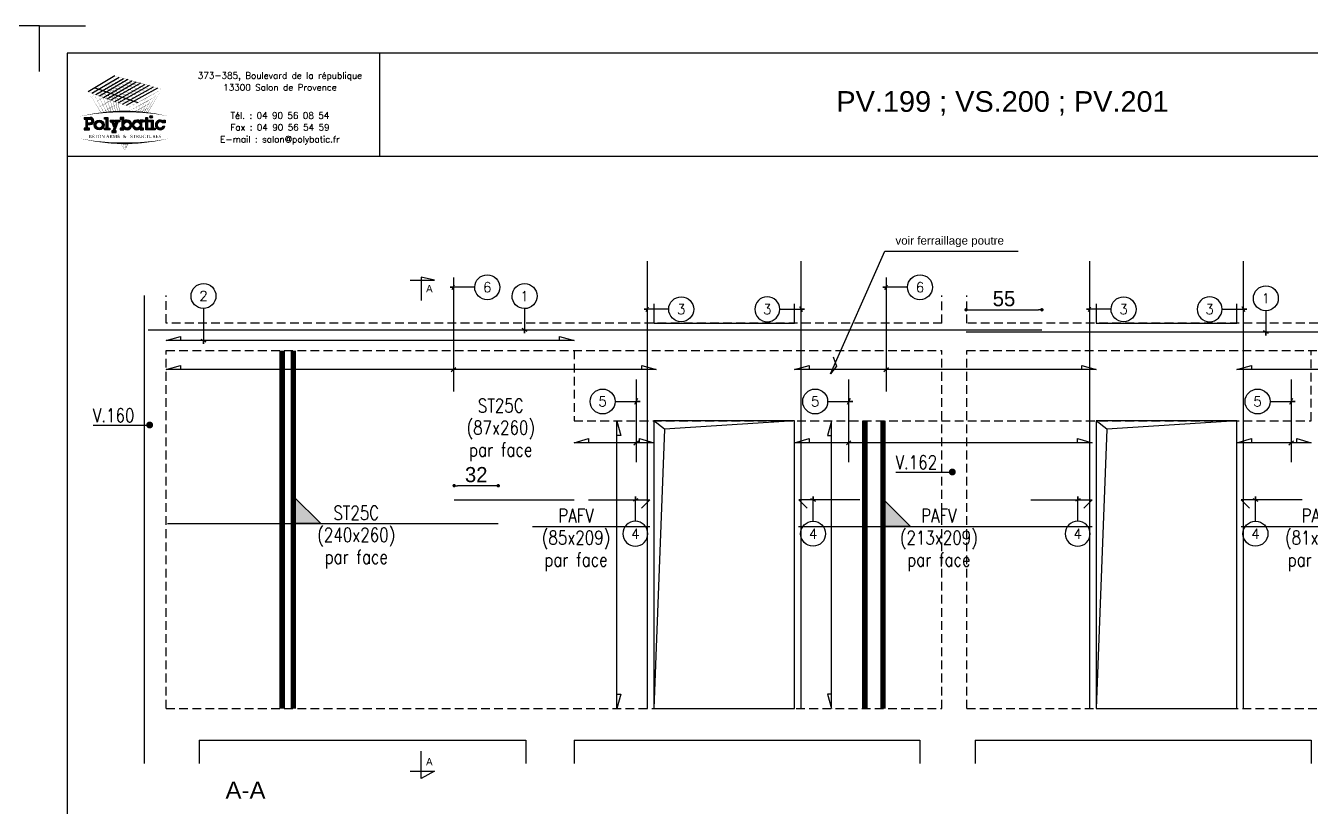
# Model space of a CAD drawing. Header units: metres. Extents: x -5618 to 118954, y -306 to 4637.
# Drawn here: x 108225 to 109158, y 1026 to 1594 of the extents above; entities that cross this region are included whole.
import ezdxf
from ezdxf.enums import TextEntityAlignment as Align

# ---------------------------------------------------------------- set-up
doc = ezdxf.new("R2010")
doc.units = ezdxf.units.M
doc.linetypes.add('CACHE', pattern=[9.524999999999999, 6.35, -3.175])
for name, color, linetype in [('COTATION', 1, 'Continuous'), ('GO-FER-HA', 140, 'Continuous'), ('GO-TEXTE', 9, 'Continuous'), ('STR_COTATION', 1, 'Continuous'), ('STR_TS', 22, 'Continuous'), ('STR_TS_TXT', 7, 'Continuous'), ('STR_VOI-POT', 6, 'Continuous')]:
    doc.layers.add(name, color=color, linetype=linetype)
doc.layers.add('Kofragna_forma', color=7, linetype='Continuous', lineweight=70)
doc.styles.add('ARIAL', font='ARIAL.TTF')
doc.styles.add('Lucida', font='LSANSI.TTF')
doc.styles.add('POLYBATIC', font='TIMES.TTF')
doc.styles.add('schéma', font='simplex.shx')
doc.styles.add('TEXTE', font='romans.shx')
doc.styles.add('TEXTE TS', font='romans.shx', dxfattribs={"width": 0.7, "oblique": 15})
doc.styles.add('TEXTEBA', font='ARIAL.TTF')
doc.dimstyles.new('COUPE-20', dxfattribs={"dimscale": 0.5, "dimtxt": 22, "dimasz": 5, "dimexe": 0.05, "dimexo": 0, "dimgap": 5, "dimtad": 1, "dimdec": 0, "dimdsep": 46, "dimtxsty": 'Standard', "dimblk1": 'DOT', "dimblk2": 'DOT', "dimsah": 1, "dimcen": 0, "dimdle": 150, "dimclrd": 1, "dimclre": 1, "dimclrt": 7, "dimadec": 0, "dimazin": 0, "dimtfac": 1, "dimtdec": 0, "dimtix": 1, "dimtmove": 2, "dimatfit": 3, "dimldrblk": 'DOT', "dimfxl": 0, "dimtvp": 1, "dimtolj": 1, "dimtzin": 0, "dimarcsym": 0})

# ---------------------------------------------------------------- blocks, each defined once
blk = doc.blocks.new('A$C492E529B')
for color, points in [(140, [(1.412500000000003, 0.7250000000000001, 1), (1.562500000000005, 0.7250000000000001, 1)]), (256, [(-0.9375, 0.7), (-1.137499999999999, 0.7000000000000001), (-1.137500000000001, 0.5999999999999999), (-1.0375, 0.6), (-1.0375, 0.09999999999999998), (-1.137500000000001, 0.09999999999999996), (-1.137499999999999, -4.163336342344337e-17), (-0.8375000000000021, -4.163336342344337e-17), (-0.8375000000000004, 0.09999999999999994), (-0.9374999999999982, 0.09999999999999998)]), (256, [(-0.3674999999999997, 0.45), (-0.2675000000000001, 0.45), (-0.2674999999999983, 0.55), (-0.5234481005020868, 0.55), (-0.5234481005020868, 0.45), (-0.4734481005020861, 0.45), (-0.5425000000000004, 0.2527088585773882), (-0.6115518994979148, 0.45), (-0.5615518994979141, 0.45), (-0.5615518994979141, 0.55), (-0.8175000000000008, 0.55), (-0.8175000000000008, 0.45), (-0.7175000000000011, 0.45), (-0.5954740502510436, 0.1013544292886954), (-0.6484481005020868, -0.04999999999999991), (-0.7175000000000011, -0.04999999999999991), (-0.7175000000000011, -0.1499999999999999), (-0.4675000000000011, -0.1499999999999999), (-0.4675000000000011, -0.04999999999999991), (-0.5424999999999986, -0.0499999999999999)]), (256, [(1.392500000000002, 0.55), (1.2925, 0.55), (1.2925, 0.7000000000000001), (1.192500000000003, 0.7000000000000001), (1.192500000000003, 0.55), (1.092500000000003, 0.55), (1.092500000000003, 0.45), (1.192500000000004, 0.45), (1.192500000000003, -6.938893903907228e-18), (1.392500000000002, -6.938893903907228e-18), (1.392500000000002, 0.1), (1.292500000000004, 0.1), (1.292500000000004, 0.45), (1.392500000000005, 0.45)]), (256, [(1.612500000000002, 0.55), (1.412500000000003, 0.55), (1.412500000000003, 0.45), (1.512500000000003, 0.45), (1.512500000000003, 0.1), (1.412500000000003, 0.09999999999999999), (1.412500000000003, -6.938893903907228e-18), (1.712500000000002, -6.938893903907228e-18), (1.7125, 0.09999999999999999), (1.612500000000002, 0.1)]), (256, [(2.129974487139162, 0.4), (2.282500000000004, 0.4), (2.282500000000002, 0.55), (2.182500000000005, 0.55), (2.182500000000003, 0.487132034355964, 3.359496397493009), (2.272075131106462, 0.2), (2.165613883008421, 0.2, -3.125801635094081)])]:
    blk.add_hatch(color=color).paths.add_polyline_path(points)
h = blk.add_hatch(color=256)
h.paths.add_polyline_path([(-1.982500000000002, 0.1), (-2.082500000000003, 0.1), (-2.082500000000003, 0.2999999999999999), (-1.932500000000003, 0.2999999999999999, 1), (-1.932500000000003, 0.7), (-2.282500000000002, 0.7), (-2.282500000000001, 0.6), (-2.182500000000003, 0.6), (-2.182500000000003, 0.1), (-2.282500000000003, 0.1), (-2.282500000000004, -6.938893903907228e-18), (-1.982500000000003, -6.938893903907228e-18)])
h.paths.add_polyline_path([(-2.082500000000003, 0.3999999999999889), (-2.082500000000003, 0.6), (-1.932500000000003, 0.6, -1), (-1.932500000000003, 0.3999999999999999)], flags=16)
h = blk.add_hatch(color=256)
h.paths.add_polyline_path([(-1.157500000000001, 0.275, 1), (-1.707500000000001, 0.275, 1)])
h.paths.add_polyline_path([(-1.607500000000002, 0.275, -1), (-1.257500000000002, 0.275, -1)], flags=16)
h = blk.add_hatch(color=256)
h.paths.add_polyline_path([(-0.04749999999999943, 0.4871320343559638), (-0.04749999999999766, 0.7000000000000001), (-0.2474999999999987, 0.7), (-0.2474999999999987, 0.6000000000000001), (-0.1474999999999991, 0.6000000000000001), (-0.1474999999999991, 0.1), (-0.2475000000000005, 0.09999999999999999), (-0.2474999999999987, -6.938893903907228e-18), (-0.04749999999999766, -1.387778780781446e-17), (-0.04749999999999943, 0.06286796564403607, 2.121320343559649)])
h.paths.add_polyline_path([(-0.04749999999999943, 0.275, -1), (0.3025000000000002, 0.275, -1)], flags=16)
h = blk.add_hatch(color=256)
h.paths.add_polyline_path([(1.072500000000003, 0.1), (0.9725000000000037, 0.1), (0.9725000000000037, 0.45), (1.072500000000003, 0.45), (1.072500000000003, 0.55), (0.872500000000004, 0.55), (0.872500000000004, 0.4871320343559638, 2.121320343559652), (0.872500000000004, 0.06286796564403632), (0.8725000000000058, -1.387778780781446e-17), (1.072500000000002, 0)])
h.paths.add_polyline_path([(0.5225000000000026, 0.275, -1), (0.8725000000000023, 0.275, -1)], flags=16)
for p, q in [((-0.5954740502510436, 0.101354429288693), (-0.7175000000000011, 0.45)), ((-0.6484481005020868, -0.04999999999999991), (-0.5954740502510454, 0.1013544292886897)), ((-0.5425000000000004, 0.2527088585773872), (-0.6115518994979148, 0.45)), ((-0.5425000000000004, -0.04999999999999991), (-0.3674999999999997, 0.45)), ((-0.5425000000000004, 0.2527088585773867), (-0.4734481005020861, 0.45)), ((0.872500000000004, 0.55), (0.872500000000004, 0.4871320343559638)), ((1.072500000000003, 0.55), (0.872500000000004, 0.55)), ((0.872500000000004, 0.06286796564403632), (0.872500000000004, -6.938893903907228e-18)), ((0.9725000000000037, 0.1), (0.9725000000000037, 0.45)), ((0.9725000000000037, 0.45), (1.072500000000003, 0.45)), ((1.072500000000003, 0.1), (0.9725000000000037, 0.1)), ((1.072500000000003, 0.45), (1.072500000000003, 0.55)), ((1.072500000000003, -6.938893903907228e-18), (1.072500000000003, 0.1)), ((2.165613883008421, 0.2), (2.272075131106462, 0.2)), ((0.872500000000004, -6.938893903907228e-18), (1.072500000000003, -6.938893903907228e-18))]:
    blk.add_line(p, q)
for points in [[(-2.282500000000002, 0.7), (-1.932500000000003, 0.7)], [(-2.282500000000002, 0.7), (-2.282500000000002, 0.6), (-2.182500000000003, 0.6), (-2.182500000000003, 0.1), (-2.282500000000002, 0.1), (-2.282500000000002, -6.938893903907228e-18), (-1.982500000000003, -6.938893903907228e-18), (-1.982500000000003, 0.1), (-2.082500000000003, 0.1), (-2.082500000000003, 0.2999999999999999), (-1.932500000000003, 0.2999999999999999)], [(-2.082500000000003, 0.3999999999999999), (-2.082500000000003, 0.6), (-1.932500000000003, 0.6)], [(-2.082500000000003, 0.3999999999999999), (-1.932500000000003, 0.3999999999999999)], [(-1.137499999999999, 0.7), (-0.9375, 0.7), (-0.9375, 0.09999999999999998), (-0.8375000000000004, 0.09999999999999994), (-0.8375000000000004, -4.163336342344337e-17), (-1.137499999999999, -4.163336342344337e-17), (-1.137499999999999, 0.09999999999999998), (-1.0375, 0.09999999999999998), (-1.0375, 0.6), (-1.137499999999999, 0.6), (-1.137499999999999, 0.7)], [(-0.8175000000000008, 0.55), (-0.5615518994979141, 0.55)], [(-0.8175000000000008, 0.55), (-0.8175000000000008, 0.45), (-0.7175000000000011, 0.45)], [(-0.6115518994979148, 0.45), (-0.5615518994979141, 0.45), (-0.5615518994979141, 0.55)], [(-0.5234481005020868, 0.55), (-0.2675000000000001, 0.55), (-0.2675000000000001, 0.45), (-0.3674999999999997, 0.45)], [(-0.4734481005020861, 0.45), (-0.5234481005020868, 0.45), (-0.5234481005020868, 0.55)], [(-0.2474999999999987, 0.7), (-0.2474999999999987, 0.6000000000000001), (-0.1474999999999991, 0.6000000000000001), (-0.1474999999999991, 0.1), (-0.2474999999999987, 0.1), (-0.2474999999999987, -6.938893903907228e-18), (-0.04749999999999943, -6.938893903907228e-18), (-0.04749999999999943, 0.06286796564403607)], [(-0.04749999999999943, 0.4871320343559638), (-0.04749999999999943, 0.7), (-0.2474999999999987, 0.7)], [(1.092500000000003, 0.55), (1.192500000000003, 0.55), (1.192500000000003, 0.7000000000000001), (1.292500000000002, 0.7000000000000001), (1.292500000000002, 0.55), (1.392500000000004, 0.55), (1.392500000000004, 0.45), (1.292500000000002, 0.45), (1.292500000000002, 0.1), (1.392500000000004, 0.1), (1.392500000000004, -6.938893903907228e-18), (1.192500000000003, -6.938893903907228e-18), (1.192500000000003, 0.45), (1.092500000000003, 0.45)], [(1.092500000000003, 0.45), (1.092500000000003, 0.55)], [(1.412500000000003, 0.45), (1.412500000000003, 0.55), (1.612500000000002, 0.55), (1.612500000000002, 0.1), (1.712500000000002, 0.1), (1.712500000000002, -6.938893903907228e-18), (1.412500000000003, -6.938893903907228e-18), (1.412500000000003, 0.1), (1.512500000000003, 0.1), (1.512500000000003, 0.45), (1.412500000000003, 0.45)], [(2.182500000000003, 0.487132034355964), (2.182500000000003, 0.55), (2.282500000000002, 0.55), (2.282500000000002, 0.4), (2.129974487139162, 0.4)], [(-0.6484481005020868, -0.04999999999999991), (-0.7175000000000011, -0.04999999999999991), (-0.7175000000000011, -0.1499999999999999), (-0.4675000000000011, -0.1499999999999999), (-0.4675000000000011, -0.04999999999999991), (-0.5425000000000004, -0.04999999999999991)]]:
    blk.add_lwpolyline(points)
at = {"color": 140}
blk.add_circle((1.487500000000004, 0.7250000000000001), 0.07500000000000107, dxfattribs=at)
for centre, radius in [((-1.432500000000001, 0.275), 0.275), ((-1.432500000000001, 0.275), 0.175), ((0.1275000000000013, 0.275), 0.175), ((0.6975000000000033, 0.275), 0.175)]:
    blk.add_circle(centre, radius)
for centre, radius, start, end in [((-1.932500000000003, 0.5), 0.2, 270, 90), ((-1.932500000000003, 0.5), 0.1, 270, 90), ((0.1275000000000013, 0.275), 0.275, 230.4788036413577, 129.5211963586423), ((0.6975000000000033, 0.275), 0.275, 50.47880364135766, 309.5211963586423), ((2.007500000000002, 0.275), 0.275, 50.47880364135766, 344.1733798681277), ((2.007500000000002, 0.275), 0.175, 45.58469140280684, 334.6230664748476)]:
    blk.add_arc(centre, radius, start, end)
blk = doc.blocks.new('POLYBATIC')
at = {"color": 140}
for p, q in [((-0.4296875000004547, 3.28125), (-1.601562500000455, 2.578125)), ((-1.434659090909463, 2.517755681818244), (-0.2414772727272521, 3.227982954545496)), ((-1.267755681818471, 2.457386363636374), (-0.05326704545473149, 3.174715909090992)), ((0.1349431818182438, 3.121448863636374), (-1.100852272727479, 2.397017045454504)), ((-0.933948863636715, 2.336647727272748), (0.323153409090537, 3.06818181818187)), ((-0.7670454545457233, 2.276278409090992), (0.5113636363635123, 3.014914772727252)), ((0.6995738636360329, 2.961647727272748), (-0.6001420454547315, 2.215909090909008)), ((-0.4332386363639671, 2.155539772727366), (0.8877840909092356, 2.908380681818244)), ((1.075994318181529, 2.855113636363626), (-0.2663352272729753, 2.095170454545496)), ((-1.308593750000455, 2.75390625), (0.5859375, 2.109375)), ((-0.09943181818198354, 2.034801136363626), (1.264204545454504, 2.801846590909008)), ((1.452414772727025, 2.748579545454504), (0.06747159090900823, 1.97443181818187))]:
    blk.add_line(p, q, dxfattribs=at)
for points in [[(-1.601562500000455, 2.578125, 0, 0.015625, 0), (-1.015625000000455, 2.9296875, 0, 0, 0)], [(-1.434659090909463, 2.517755681818244, 0, 0.015625, 0), (-0.8380681818182438, 2.87286931818187, 0, 0, 0)], [(-0.2001953125, 2.5244140625, 0.015625, 0, 0), (-1.162109375000455, 2.841796875, 0, 0, 0)], [(-0.6921335829376858, 1.692528341469028, 0.01263800449243644, 0, 0), (-1.162109375000455, 2.841796875, 0, 0, 0)], [(-1.015625000000455, 2.9296875, 0.015625, 0, 0), (-0.4296875000004547, 3.28125, 0, 0, 0)], [(-0.03906250000045475, 2.6171875, 0.015625, 0, 0), (-1.015625000000455, 2.9296875, 0, 0, 0)], [(-0.5892474188822234, 1.699752169851649, 0.0131193101882493, 0, 0), (-1.015625000000455, 2.9296875, 0, 0, 0)], [(-0.390625, 2.982954545454504, 0, 0.015625, 0), (-0.9232954545454959, 2.663352272727366, 0, 0, 0)], [(0.1220703125, 2.7099609375, 0.015625, 0, 0), (-0.8691406250004547, 3.017578125, 0, 0, 0)], [(-0.4912426523219438, 1.705550332218991, 0.01358734283786201, 0, 0), (-0.8691406250004547, 3.017578125, 0, 0, 0)], [(-0.8380681818182438, 2.87286931818187, 0.015625, 0, 0), (-0.2414772727272521, 3.227982954545496, 0, 0, 0)], [(0.283203125, 2.802734375, 0.015625, 0, 0), (-0.7226562500004547, 3.10546875, 0, 0, 0)], [(-0.3979455071712437, 1.710090152438511, 0.01404154563583916, 0, 0), (-0.7226562500004547, 3.10546875, 0, 0, 0)], [(-0.6605113636364877, 2.816051136363626, 0.015625, 0, 0), (-0.05326704545473149, 3.174715909090992, 0, 0, 0)], [(0.4443359375002274, 2.8955078125, 0.015625, 0, 0), (-0.5761718750004547, 3.193359375, 0, 0, 0)], [(-0.3091679367046254, 1.713523988177485, 0.01448156953465553, 0, 0), (-0.5761718750004547, 3.193359375, 0, 0, 0)], [(-0.4829545454547315, 2.759232954545496, 0.015625, 0, 0), (0.1349431818182438, 3.121448863636374, 0, 0, 0)], [(0.60546875, 2.98828125, 0.015625, 0, 0), (-0.4296875000004547, 3.28125, 0, 0, 0)], [(-0.2247129179731928, 1.715989555429132, 0.01490724232924596, 0, 0), (-0.4296875000004547, 3.28125, 0, 0, 0)], [(-0.3053977272729753, 2.702414772727366, 0.015625, 0, 0), (0.323153409090537, 3.06818181818187, 0, 0, 0)], [(-0.1278409090909918, 2.645596590909008, 0.015625, 0, 0), (0.5113636363635123, 3.014914772727252, 0, 0, 0)], [(0.04971590909099177, 2.588778409090992, 0.015625, 0, 0), (0.6995738636360329, 2.961647727272748, 0, 0, 0)], [(0.2272727272727479, 2.531960227272748, 0.015625, 0, 0), (0.8877840909092356, 2.908380681818244, 0, 0, 0)], [(0.4048295454542767, 2.475142045454504, 0.015625, 0, 0), (1.075994318181529, 2.855113636363626, 0, 0, 0)], [(1.46484375, 2.59765625, 0, 0.015625, 0), (0.4443359375002274, 2.8955078125, 0, 0, 0)], [(1.640625000000227, 2.6953125, 0, 0.015625, 0), (0.60546875, 2.98828125, 0, 0, 0)], [(-0.68359375, 2.24609375, 0.015625, 0, 0), (-1.601562500000455, 2.578125, 0, 0, 0)], [(-1.031467709796289, 1.660411435280935, 0.01112380078447304, 0, 0), (-1.601562500000455, 2.578125, 0, 0, 0)], [(-1.455965909090764, 2.34375, 0, 0.015625, 0), (-0.9232954545454959, 2.663352272727366, 0, 0, 0)], [(-0.5224609375, 2.3388671875, 0.015625, 0, 0), (-1.455078125000455, 2.666015625, 0, 0, 0)], [(-0.9131357219118854, 1.673060752227684, 0.0116390314757204, 0, 0), (-1.455078125000455, 2.666015625, 0, 0, 0)], [(-1.310369318181984, 2.109375, 0, 0.015625, 0), (-0.8309659090909918, 2.397017045454504, 0, 0, 0)], [(-0.3613281249997726, 2.431640625, 0.015625, 0, 0), (-1.308593750000455, 2.75390625, 0, 0, 0)], [(-0.8000544418000572, 1.683696661101635, 0.01214422228537064, 0, 0), (-1.308593750000455, 2.75390625, 0, 0, 0)], [(-1.267755681818471, 2.457386363636374, 0, 0.015625, 0), (-0.6605113636364877, 2.816051136363626, 0, 0, 0)], [(-1.100852272727479, 2.397017045454504, 0, 0.015625, 0), (-0.4829545454547315, 2.759232954545496, 0, 0, 0)], [(-0.933948863636715, 2.336647727272748, 0, 0.015625, 0), (-0.3053977272729753, 2.702414772727366, 0, 0, 0)], [(-0.3515625, 2.684659090909008, 0, 0.015625, 0), (-0.8309659090909918, 2.397017045454504, 0, 0, 0)], [(-0.7670454545457233, 2.276278409090992, 0, 0.015625, 0), (-0.1278409090909918, 2.645596590909008, 0, 0, 0)], [(-0.3124999999997726, 2.386363636363626, 0, 0.015625, 0), (-0.738636363636715, 2.13068181818187, 0, 0, 0)], [(-0.6001420454547315, 2.215909090909008, 0, 0.015625, 0), (0.04971590909099177, 2.588778409090992, 0, 0, 0)], [(0.41015625, 2.01171875, 0, 0.015625, 0), (-0.5224609375, 2.3388671875, 0, 0, 0)], [(-0.4332386363639671, 2.155539772727366, 0, 0.015625, 0), (0.2272727272727479, 2.531960227272748, 0, 0, 0)], [(0.5859375, 2.109375, 0, 0.015625, 0), (-0.3613281249997726, 2.431640625, 0, 0, 0)], [(-0.2663352272729753, 2.095170454545496, 0, 0.015625, 0), (0.4048295454542767, 2.475142045454504, 0, 0, 0)], [(0.7617187500002274, 2.20703125, 0, 0.015625, 0), (-0.2001953125, 2.5244140625, 0, 0, 0)], [(-0.09943181818198354, 2.034801136363626, 0, 0.015625, 0), (0.5823863636364877, 2.41832386363626, 0, 0, 0)], [(0.9374999999995453, 2.3046875, 0, 0.015625, 0), (-0.03906250000045475, 2.6171875, 0, 0, 0)], [(0.06747159090900823, 1.97443181818187, 0, 0.015625, 0), (0.7599431818180165, 2.36150568181813, 0, 0, 0)], [(1.11328125, 2.40234375, 0, 0.015625, 0), (0.1220703125, 2.7099609375, 0, 0, 0)], [(0.234375, 1.9140625, 0, 0.015625, 0), (0.9374999999995453, 2.3046875, 0, 0, 0)], [(1.2890625, 2.5, 0, 0.015625, 0), (0.283203125, 2.802734375, 0, 0, 0)], [(0.5823863636364877, 2.41832386363626, 0.015625, 0, 0), (1.264204545454504, 2.801846590909008, 0, 0, 0)], [(0.6885950454347949, 1.692796153361087, 0.008296831818832406, 0, 0), (0.9374999999995453, 2.3046875, 0, 0, 0)], [(0.7599431818180165, 2.36150568181813, 0.015625, 0, 0), (1.452414772727025, 2.748579545454504, 0, 0, 0)], [(0.7810150218122089, 1.685348204963248, 0.00932677131755205, 0, 0), (1.11328125, 2.40234375, 0, 0, 0)], [(0.8522727272725206, 2.095170454545496, 0.015625, 0, 0), (1.491477272727025, 2.450284090909008, 0, 0, 0)], [(0.8650912233908912, 1.677752675667421, 0.01027809155415822, 0, 0), (1.2890625, 2.5, 0, 0, 0)], [(0.9374999999995453, 2.3046875, 0.015625, 0, 0), (1.640625000000227, 2.6953125, 0, 0, 0)], [(0.9418075391890852, 1.670138702828694, 0.01115810583063171, 0, 0), (1.46484375, 2.59765625, 0, 0, 0)], [(1.012016020391002, 1.662597747784957, 0.01197350437350787, 0, 0), (1.640625000000227, 2.6953125, 0, 0, 0)], [(-1.953125, 1.5078125, 0, 0.078125, -0.05384344768960826), (0, 1.71875, 0, 0, 0)], [(-1.164772727272975, 1.875, 0, 0.015625, 0), (-0.738636363636715, 2.13068181818187, 0, 0, 0)], [(-1.019176136363967, 1.640625, 0, 0.015625, 0), (-0.6463068181817562, 1.864346590909008, 0, 0, 0)], [(0.234375, 1.9140625, 0, 0.015625, 0), (-0.68359375, 2.24609375, 0, 0, 0)], [(-0.2734375, 2.08806818181813, 0, 0.015625, 0), (-0.6463068181817562, 1.864346590909008, 0, 0, 0)], [(-0.2343750000004547, 1.789772727272748, 0, 0.006380219183002012, 0), (-0.364879483288405, 1.711470037299478, 0, 0.006380219183002012, 0)], [(1.953125, 1.5078125, 0, 0.078125, 0.05384344768960826), (0, 1.71875, 0, 0, 0)], [(0.2130681818182438, 1.74005681818187, 0, 0.015625, 0), (0.8522727272725206, 2.095170454545496, 0, 0, 0)], [(0.2101635290903232, 1.716335487573815, 0.003228196121244227, 0, 0), (0.234375, 1.9140625, 0, 0, 0)], [(0.3490664007761097, 1.712087584760297, 0.004654464702752464, 0, 0), (0.41015625, 2.01171875, 0, 0, 0)], [(0.4469534160696185, 1.707824498826653, 0.006931142164855608, 0.015625, 0), (0.7670454545452685, 1.885653409090992, 0, 0, 0)], [(0.4740167860959446, 1.706460429945992, 0.005969104741541102, 0, 0), (0.5859375, 2.109375, 0, 0, 0)], [(0.5866968277300657, 1.699916449576676, 0.007180386554667803, 0, 0), (0.7617187500002274, 2.20703125, 0, 0, 0)], [(0.6795939278408696, 1.674900666982467, 0.015625, 0, 0), (1.193181818181984, 1.960227272727366, 0, 0, 0)], [(0.7648212005681216, 1.884417712436971, 0.015625, 0, 0), (1.342329545454277, 2.20525568181813, 0, 0, 0)], [(0.9595825479204905, 1.668281339753776, 0.002934513941093933, 0, 0), (1.044034090909008, 1.715198863636374, 0, 0, 0)], [(-1.953125, 0.5234375, 0, 0.078125, 0.05384344768960826), (0, 0.3125, 0, 0, 0)], [(0, 0, 0, 0.003813184372856077, 0), (-0.195425699109137, 0.3145877107606339, 0, 0.003813184372856077, 0)], [(0, 0, 0, 0.003681835129602301, 0), (-0.1714354482223825, 0.3141065594943484, 0, 0.003681835129602301, 0)], [(0, 0, 0, 0.003559883067564705, 0), (-0.1490701034542781, 0.3137146953291676, 0, 0.003559883067564705, 0)], [(0, 0, 0, 0.003446298807918057, 0), (-0.1281592369196005, 0.3133977978450275, 0, 0.003446298807918057, 0)], [(0, 0, 0, 0.003340204242443637, 0), (-0.1085566378797012, 0.3131441477290764, 0, 0.003340204242443637, 0)], [(0, 0, 0, 0.00324084487628895, 0), (-0.09013599812169559, 0.312944083366574, 0, 0.00324084487628895, 0)], [(0, 0, 0, 0.00314756816438513, 0), (-0.07278751380135873, 0.312789586335839, 0, 0.00314756816438513, 0)], [(0, 0, 0, 0.003059806352468915, 0), (-0.05641517962362741, 0.3126739616427585, 0, 0.003059806352468915, 0)], [(0, 0, 0, 0.003059806352468926, 0), (-0.05641517962362741, 0.3126739616427585, 0, 0.003059806352468926, 0)], [(0, 0, 0, 0.002977062747662009, 0), (-0.04093461278057475, 0.3125915885044606, 0, 0.002977062747662009, 0)], [(1.953125, 0.5234375, 0, 0.078125, -0.05384344768960826), (0, 0.3125, 0, 0, 0)], [(0, 0, 0, 0.005103348149100338, 0), (0.03827511111785498, 0.3125800741324838, 0, 0.005103348149100338, 0)], [(0, 0, 0, 0.004857820584163759, 0), (0.06375889516698408, 0.3127222001055543, 0, 0.004857820584163759, 0)], [(0, 0, 0, 0.004635747574430795, 0), (0.08692026702033218, 0.3129129612740371, 0, 0.004635747574430795, 0)], [(0, 0, 0, 0.004433818568920311, 0), (0.1080743276174871, 0.3131384364301084, 0, 0.004433818568920311, 0)], [(0, 0, 0, 0.004249332961201733, 0), (0.1274799888360576, 0.3133883058886795, 0, 0.004249332961201733, 0)], [(0, 0, 0, 0.004080063185600645, 0), (0.1453522509866616, 0.3136548573932032, 0, 0.004080063185600645, 0)], [(0, 0, 0, 0.003924153640373415, 0), (0.1618713376651613, 0.3139322912297757, 0, 0.003924153640373415, 0)], [(0, 0, 0, 0.003780044831076442, 0), (0.1771896014565755, 0.3142162265830848, 0, 0.003780044831076442, 0)], [(0, 0, 0, 0.003646415603355052, 0), (0.1914368191760332, 0.314503345789376, 0, 0.003646415603355052, 0)]]:
    blk.add_lwpolyline(points, format="xyseb", dxfattribs=at)
at = {"color": 5, "xscale": 0.78125, "yscale": 0.78125, "zscale": 0.78125}
blk.add_blockref('A$C492E529B', (0, 0.9102189642169378), dxfattribs=at)
at = {"lineweight": 60, "style": 'POLYBATIC'}
for s, p in [('BÉTON ARMÉ', (-1.586656885245475, 0.546875)), ('STRUCTURES', (0.2401012856082616, 0.546875))]:
    blk.add_text(s, height=0.140625, dxfattribs=at).set_placement(p)
at = {"color": 140, "style": 'POLYBATIC'}
blk.add_text('&', height=0.140625, dxfattribs=at).set_placement((0, 0.546875), align=Align.CENTER)
blk = doc.blocks.new('ime')
at = {"layer": 'COTATION', "const_width": 2.5}
blk.add_lwpolyline([(1.25, 0, -1), (-1.25, 0, -1)], format="xyb", close=True, dxfattribs=at)
at = {"layer": 'COTATION'}
blk.add_lwpolyline([(41.09158464876236, 0), (0, 0)], dxfattribs=at)
at = {"layer": 'COTATION', "color": 7, "style": 'TEXTE TS', "width": 0.8}
blk.add_attdef('NAME', (9.079526555316988, 2), '', height=10, dxfattribs=at)
blk = doc.blocks.new('mrega')
at = {"layer": 'STR_TS_TXT', "style": 'TEXTE TS', "width": 0.8}
for tag, p in [('ST10', (14.47619047619082, 0)), ('DIM', (14.47619047619082, -16)), ('NOTE', (14.47619047619082, -32))]:
    blk.add_attdef(tag, text='', height=10, dxfattribs=at).set_placement(p, align=Align.CENTER)
blk = doc.blocks.new('A$C6F247267')
blk.add_hatch(color=256).paths.add_polyline_path([(5.684341886080801e-14, -0.1999999999999886), (-0.1999999999999886, 0), (5.684341886080801e-14, 0)])
blk.add_lwpolyline([(-0.1999999999999886, 0), (5.684341886080801e-14, 0), (5.684341886080801e-14, -0.1999999999999886), (-0.1999999999999886, 0)])
blk = doc.blocks.new('_DOT')
at = {"color": 0, "linetype": 'ByBlock'}
blk.add_line((-0.5, 0), (-1, 0), dxfattribs=at)
at = {"color": 0, "linetype": 'ByBlock', "const_width": 0.5}
blk.add_lwpolyline([(-0.25, 0, 1), (0.25, 0, 1)], format="xyb", close=True, dxfattribs=at)
blk = doc.blocks.new('*D1377')
at = {"layer": 'DEFPOINTS', "color": 0, "linetype": 'ByBlock', "lineweight": -3, "ltscale": 4.5}
for p in [(108536.3319488789, 1259.624765033131), (108536.3319488789, 1249.479408681125, 563.0645382763996), (108568.3319488789, 1232.095149256021, 563.0645382763996)]:
    blk.add_point(p, dxfattribs=at)
at = {"layer": 'STR_COTATION', "color": 1, "linetype": 'ByBlock', "lineweight": -2, "ltscale": 4.5}
for p, q in [((108536.3319488789, 1259.648410566147), (108536.3319488789, 1259.649765033131)), ((108565.8319488789, 1259.624765033131), (108538.8319488789, 1259.624765033131)), ((108568.3319488789, 1259.646099154855), (108568.3319488789, 1259.649765033131))]:
    blk.add_line(p, q, dxfattribs=at)
at = {"layer": 'STR_COTATION', "color": 1, "linetype": 'ByBlock', "lineweight": -2, "ltscale": 4.5, "xscale": 2.5, "yscale": 2.5, "zscale": 2.5, "rotation": 180}
blk.add_blockref('_DOT', (108536.3319488789, 1259.624765033131), dxfattribs=at)
at = {"layer": 'STR_COTATION', "color": 1, "linetype": 'ByBlock', "lineweight": -2, "ltscale": 4.5, "xscale": 2.5, "yscale": 2.5, "zscale": 2.5}
blk.add_blockref('_DOT', (108568.3319488789, 1259.624765033131), dxfattribs=at)
at = {"layer": 'STR_COTATION', "color": 7, "linetype": 'ByBlock', "lineweight": -3, "ltscale": 4.5, "insert": (108552.3319488789, 1267.624765033131), "char_height": 11, "attachment_point": 5}
blk.add_mtext('\\A1;32', dxfattribs=at)
blk = doc.blocks.new('*D1379')
at = {"layer": 'DEFPOINTS', "color": 0, "linetype": 'ByBlock', "lineweight": -3, "ltscale": 4.5}
for p in [(108962.8075343005, 1387.392620182126), (108962.8075343005, 1372.744905830513, 563.0645382763996), (108907.8075343005, 1371.20343047611, 563.0645382763996)]:
    blk.add_point(p, dxfattribs=at)
at = {"layer": 'STR_COTATION', "color": 1, "linetype": 'ByBlock', "lineweight": -2, "ltscale": 4.5}
for p, q in [((108907.8075343005, 1387.415461352612), (108907.8075343005, 1387.417620182126)), ((108910.3075343005, 1387.392620182126), (108960.3075343005, 1387.392620182126)), ((108962.8075343005, 1387.41566644493), (108962.8075343005, 1387.417620182126))]:
    blk.add_line(p, q, dxfattribs=at)
at = {"layer": 'STR_COTATION', "color": 1, "linetype": 'ByBlock', "lineweight": -2, "ltscale": 4.5, "xscale": 2.5, "yscale": 2.5, "zscale": 2.5, "rotation": 180}
blk.add_blockref('_DOT', (108907.8075343005, 1387.392620182126), dxfattribs=at)
at = {"layer": 'STR_COTATION', "color": 1, "linetype": 'ByBlock', "lineweight": -2, "ltscale": 4.5, "xscale": 2.5, "yscale": 2.5, "zscale": 2.5}
blk.add_blockref('_DOT', (108962.8075343005, 1387.392620182126), dxfattribs=at)
at = {"layer": 'STR_COTATION', "color": 7, "linetype": 'ByBlock', "lineweight": -3, "ltscale": 4.5, "insert": (108935.3075343005, 1395.392620182126), "char_height": 11, "attachment_point": 5}
blk.add_mtext('\\A1;55', dxfattribs=at)

msp = doc.modelspace()

# ---------------------------------------------------------------- linework, layer by layer
for points in [[(108235.4251853107, 1560.380047166152), (108235.4251852813, 1593.710047165993), (108202.0951852811, 1593.710047165993)], [(108235.425185252, 1560.38004839829), (108235.4251852813, 1593.710048398131), (108268.7551852815, 1593.710048398131)], [(108482.0671852813, 1573.712048398575), (108482.0690653741, 1498.770805155637)], [(109615.2851852512, 1498.770805155637), (108255.4231852815, 1498.770805155637)]]:
    msp.add_lwpolyline(points)
msp.add_lwpolyline([(108255.4231852815, 1573.712048398575), (108255.4231852815, 623.8090483980606), (109615.2851852512, 623.8090483980606), (109615.2851852512, 1573.712048398575)], close=True)
at = {"layer": 'COTATION'}
for p, q in [((108534.1100573017, 1342.493769367879, 563.0645382763996), (108537.4651743548, 1345.444463081205, 563.0645382763996)), ((108848.139447114, 1342.493769367879, 563.0645382763996), (108851.4945641672, 1345.444463081205, 563.0645382763996)), ((108666.6534572152, 1289.369719350722, 563.0645382763996), (108670.0085742683, 1292.320413064049, 563.0645382763996)), ((108820.910036655, 1289.369826412348, 563.0645382763996), (108824.2651537081, 1292.320520125675, 563.0645382763996)), ((109141.910036655, 1289.369826412348, 563.0645382763996), (109145.2651537081, 1292.320520125675, 563.0645382763996))]:
    msp.add_line(p, q, dxfattribs=at)
for points, elevation in [([(108612.7254832333, 1365.028859859375), (108612.7254832333, 1368.028853589115), (108623.2831311904, 1365.028859859375), (108327.2831355955, 1365.028859859375), (108337.8407835526, 1368.028853589115), (108337.8407835526, 1365.028859859375)], 375.3763588509333), ([(108672.4045677464, 1343.969116224542), (108672.4045677464, 1346.969109954282), (108682.9622157035, 1343.969116224542), (108327.2831311904, 1343.969116224545), (108337.8407791475, 1346.969109954284), (108337.8407791475, 1343.969116224545)], 563.0645382763996), ([(108991.7254832333, 1343.969116224541), (108991.7254832333, 1346.96910995428), (109002.2831311904, 1343.969116224541), (108783.2831311904, 1343.969116224544), (108793.8407791475, 1346.969109954284), (108793.8407791475, 1343.969116224544)], 563.0645382763996), ([(109530.6767965166, 1343.969116224541), (109530.6767965166, 1346.96910995428), (109541.2344444737, 1343.969116224541), (109104.2831311904, 1343.969116224544), (109114.8407791475, 1346.969109954284), (109114.8407791475, 1343.969116224544)], 563.0645382763996), ([(108654.3789389127, 1108.345308700224), (108657.3789326424, 1108.345308700224), (108654.3789389127, 1097.787660743136), (108654.3789389127, 1306.539163238913), (108657.3789326424, 1295.981515281854), (108654.3789389127, 1295.981515281854)], 563.0645382763996), ([(108810.1873234682, 1108.345308700224), (108807.1873297384, 1108.345308700224), (108810.1873234682, 1097.787660743136), (108810.1873234682, 1306.539163238913), (108807.1873297384, 1295.981515281854), (108810.1873234682, 1295.981515281854)], 563.0645382763996), ([(108670.7254832333, 1290.845066207384), (108670.7254832333, 1293.845059937124), (108681.2831311904, 1290.845066207384), (108623.2831311904, 1290.845066207385), (108633.8407791475, 1293.845059937125), (108633.8407791475, 1290.845066207385)], 563.0645382763996), ([(108988.7254832333, 1290.845173269011), (108988.7254832333, 1293.84516699875), (108999.2831311904, 1290.845173269011), (108783.2831311904, 1290.845173269011), (108793.8407791475, 1293.845166998751), (108793.8407791475, 1290.845173269011)], 563.0645382763996), ([(109147.7254832333, 1290.845173269011), (109147.7254832333, 1293.845166998751), (109158.2831311904, 1290.845173269011), (109104.2831311904, 1290.845173269011), (109114.8407791475, 1293.845166998751), (109114.8407791475, 1290.845173269011)], 563.0645382763996)]:
    msp.add_lwpolyline(points, dxfattribs=dict(at, elevation=elevation))
at = {"layer": 'GO-FER-HA'}
for points, elevation in [([(108551.2553321734, 1403.840578095321, -512.322006256741), (108551.2550561323, 1403.769867417203), (108533.3875917562, 1403.7698674172), (108535.7875917561, 1403.7698674172), (108534.8905354814, 1402.072811142339), (108536.6846480311, 1405.466923692062)], 563.0645382763996), ([(108865.2847219857, 1403.840578095321, -512.322006256741), (108865.2844459447, 1403.769867417203), (108847.4169815686, 1403.7698674172), (108849.8169815685, 1403.7698674172), (108848.9199252938, 1402.072811142339), (108850.7140378435, 1405.466923692062)], 563.0645382763996), ([(108354.3547975382, 1388.371315717657, -512.322006256741), (108354.4255082163, 1388.371039676626), (108354.4255082163, 1362.628859859469), (108354.4255082163, 1365.028859859375), (108356.1225644912, 1364.131803584677), (108352.7284519415, 1365.925916134365)], 375.3763588509333), ([(108587.3290578584, 1388.260934962094, -512.322006256741), (108587.3997685365, 1388.260658921062), (108587.3997685365, 1370.393194544986), (108587.3997685365, 1372.793194544893), (108589.0968248113, 1371.896138270195), (108585.7027122616, 1373.690250819882)], 563.0645382763996), ([(109125.2371909781, 1386.67117089331, -512.322006256741), (109125.3079016562, 1386.670894852278), (109125.3079016562, 1368.803430476202), (109125.3079016562, 1371.203430476109), (109127.0049579311, 1370.306374201411), (109123.6108453813, 1372.100486751098)], 563.0645382763996), ([(108692.0046499715, 1387.840138988028, -512.322006256741), (108692.0043739304, 1387.76942830991), (108674.1369095543, 1387.769428309907), (108676.5369095543, 1387.769428309907), (108675.6398532796, 1386.072372035046), (108677.4339658292, 1389.466484584769)], 656.908627989133), ([(108772.5616124094, 1387.840138988028, 512.322006256741), (108772.5618884504, 1387.76942830991), (108790.4293528265, 1387.769428309907), (108788.0293528266, 1387.769428309907), (108788.9264091013, 1386.072372035046), (108787.1322965516, 1389.466484584769)], 656.908627989133), ([(109013.0046499715, 1387.840138988028, -512.322006256741), (109013.0043739304, 1387.76942830991), (108995.1369095543, 1387.769428309907), (108997.5369095543, 1387.769428309907), (108996.6398532796, 1386.072372035046), (108998.4339658292, 1389.466484584769)], 656.908627989133), ([(109093.5616124094, 1387.840138988028, 512.322006256741), (109093.5618884504, 1387.76942830991), (109111.4293528265, 1387.769428309907), (109109.0293528266, 1387.769428309907), (109109.9264091013, 1386.072372035046), (109108.1322965516, 1389.466484584769)], 656.908627989133), ([(108667.7240668235, 1233.826649091674, 512.322006256741), (108667.7947775016, 1233.826925132706), (108667.7947775016, 1251.694389508782), (108667.7947775016, 1249.294389508875), (108669.4918337765, 1250.191445783573), (108666.0977212267, 1248.397333233887)], 656.908627989133), ([(108796.8421955574, 1233.826649091674, -512.322006256741), (108796.7714848793, 1233.826925132706), (108796.7714848793, 1251.694389508782), (108796.7714848793, 1249.294389508875), (108795.0744286044, 1250.191445783573), (108798.4685411541, 1248.397333233887)], 656.908627989133), ([(108988.7240668235, 1233.826649091674, 512.322006256741), (108988.7947775016, 1233.826925132706), (108988.7947775016, 1251.694389508782), (108988.7947775016, 1249.294389508875), (108990.4918337765, 1250.191445783573), (108987.0977212267, 1248.397333233887)], 656.908627989133), ([(109117.8421955574, 1233.826649091674, -512.322006256741), (109117.7714848793, 1233.826925132706), (109117.7714848793, 1251.694389508782), (109117.7714848793, 1249.294389508875), (109116.0744286044, 1250.191445783573), (109119.4685411541, 1248.397333233887)], 656.908627989133)]:
    msp.add_lwpolyline(points, format="xyb", dxfattribs=dict(at, elevation=elevation))
at = {"layer": 'GO-FER-HA', "elevation": 563.0645382763996}
for points in [[(108653.0876008713, 1320.79512944149), (108671.3309917111, 1320.79512944149), (108668.3309917111, 1320.79512944149), (108669.4523120547, 1322.916449785045), (108667.2096713676, 1318.673809097928)], [(108807.344180311, 1320.795129441489), (108825.5875711509, 1320.795129441489), (108822.5875711509, 1320.795129441489), (108823.7088914944, 1322.916449785044), (108821.4662508073, 1318.673809097927)], [(109128.344180311, 1320.795129441489), (109146.5875711509, 1320.795129441489), (109143.5875711509, 1320.795129441489), (109144.7088914944, 1322.916449785044), (109142.4662508073, 1318.673809097927)]]:
    msp.add_lwpolyline(points, dxfattribs=at)
at = {"layer": 'GO-FER-HA'}
for centre in [(108644.0308382364, 1320.79512944149, 563.0645382763996), (108798.2874176761, 1320.795129441489, 563.0645382763996), (109119.2874176761, 1320.795129441489, 563.0645382763996)]:
    msp.add_circle(centre, 9.05676263485475, dxfattribs=at)
at = {"layer": 'GO-TEXTE', "color": 2}
msp.add_lwpolyline([(108811.2506284675, 1353.301166283653), (108813.7539596902, 1346.480653249108), (108809.5259159146, 1340.778992611892), (108848.7511253466, 1430.017930176832), (108945.5200874549, 1430.017930176832)], dxfattribs=at)
at = {"layer": 'GO-TEXTE', "elevation": 563.0645382763996, "flags": 128}
for points in [[(108504.3692853589, 1408.859442942744), (108522.0170249657, 1408.853324538396), (108512.3408069609, 1411.136735458186), (108512.3339002614, 1394.215261150807)], [(108504.3456074294, 1052.279953780781), (108521.9933480967, 1052.279953780781), (108512.3152989352, 1046.999897886381), (108512.3152989352, 1066.921373391023)]]:
    msp.add_lwpolyline(points, dxfattribs=at)
at = {"layer": 'Kofragna_forma', "color": 4, "lineweight": -3}
for p, q in [((108311.2831241272, 1397.790160743214, 563.0645382763996), (108311.2831241272, 1158.787660743136, 563.0645382763996)), ((108311.2819674248, 1158.787660743136, 563.0645382763996), (108311.2819674248, 1057.787660743136, 563.0645382763996)), ((108351.2831311904, 1074.787660743136, 563.0645382763996), (108588.2831311904, 1074.787660743136, 563.0645382763996)), ((108351.2831311904, 1074.787660743136, 563.0645382763996), (108351.2831311904, 1057.787660743136, 563.0645382763996)), ((108588.2831311904, 1074.787660743136, 563.0645382763996), (108588.2831311904, 1057.787660743136, 563.0645382763996)), ((108623.2831311904, 1074.787660743136, 563.0645382763996), (108623.2831311904, 1057.787660743136, 563.0645382763996)), ((108623.2831311904, 1074.787660743136, 563.0645382763996), (108874.2831311904, 1074.787660743136, 563.0645382763996)), ((108874.2831311904, 1074.787660743136, 563.0645382763996), (108874.2831311904, 1057.787660743136, 563.0645382763996)), ((108914.2831311904, 1074.787660743136, 563.0645382763996), (108914.2831311904, 1057.787660743136, 563.0645382763996)), ((108914.2831311904, 1074.787660743136, 563.0645382763996), (109158.2831311904, 1074.787660743137, 563.0645382763996)), ((109158.2831311904, 1074.787660743136, 563.0645382763996), (109158.2831311904, 1057.787660743136, 563.0645382763996))]:
    msp.add_line(p, q, dxfattribs=at)
at = {"layer": 'Kofragna_forma', "linetype": 'CACHE', "lineweight": -3}
for p, q in [((108327.2831311904, 1377.790160743216, 563.0645382763996), (108327.2831311904, 1397.790160743214, 563.0645382763996)), ((108890.2831311904, 1377.650345657698, 563.0645382763942), (108890.2831311904, 1397.650345657698, 563.0645382763942)), ((108908.2831311904, 1377.650345657698, 563.0645382763942), (108908.2831311904, 1397.650345657698, 563.0645382763942)), ((108890.2831311904, 1377.790160743216, 563.0645382763996), (108327.2831355955, 1377.790160743216, 563.0645382763996)), ((109458.2831311904, 1377.790160743216, 563.0645382763996), (108908.2831311904, 1377.790160743216, 563.0645382763996)), ((108327.2831311904, 1097.787660743136, 563.0645382763996), (108327.2831311904, 1357.787660743135, 563.0645382763996)), ((108327.2831355955, 1357.787660743135, 563.0645382763996), (108890.2831311904, 1357.787660743136, 563.0645382763996)), ((108890.2831311904, 1097.787660743136, 563.0645382763996), (108890.2831311904, 1357.787660743135, 563.0645382763996)), ((108908.2831311904, 1097.787660743136, 563.0645382763996), (108908.2831311904, 1357.787660743135, 563.0645382763996)), ((108908.2831311904, 1357.787660743136, 563.0645382763996), (109458.2831311904, 1357.787660743135, 563.0645382763996)), ((108327.2831311904, 1097.787660743136, 563.0645382763996), (108890.2831311904, 1097.787660743136, 563.0645382763996)), ((108908.2831311904, 1097.787660743136, 563.0645382763996), (109458.2831311904, 1097.787660743135, 563.0645382763996))]:
    msp.add_line(p, q, dxfattribs=at)
at = {"layer": 'Kofragna_forma', "color": 4, "lineweight": -3, "elevation": 563.0645382763996}
for points in [[(108681.2831311904, 1391.790160743214), (108681.2831311904, 1377.790160743216), (108783.2831311904, 1377.790160743216), (108783.2831311904, 1391.790160743214)], [(109002.2831311904, 1391.790160743214), (109002.2831311904, 1377.790160743216), (109104.2831311904, 1377.790160743216), (109104.2831311904, 1391.790160743214)], [(108783.2831311904, 1306.787660743136), (108681.2831311904, 1306.787660743136), (108681.2831311904, 1097.787660743136), (108783.2831311904, 1097.787660743136), (108783.2831311904, 1306.787660743136)], [(108783.2831311904, 1306.787660743136), (108688.9301142141, 1300.674910909437), (108681.2831311904, 1097.787660743136)], [(108688.9301142141, 1300.674910909437), (108681.2831311904, 1306.787660743136)], [(109104.2831311904, 1306.787660743136), (109002.2831311904, 1306.787660743136), (109002.2831311904, 1097.787660743136), (109104.2831311904, 1097.787660743136), (109104.2831311904, 1306.787660743136)], [(109104.2831311904, 1306.787660743136), (109009.9301142141, 1300.674910909437), (109002.2831311904, 1097.787660743136)], [(109009.9301142141, 1300.674910909437), (109002.2831311904, 1306.787660743136)]]:
    msp.add_lwpolyline(points, dxfattribs=at)
at = {"layer": 'Kofragna_forma', "linetype": 'CACHE', "lineweight": -3, "elevation": 563.0645382763996}
msp.add_lwpolyline([(108623.2831311904, 1357.787660743136), (108623.2831311904, 1306.787660743136), (109158.2831311904, 1306.787660743136), (109158.2831311904, 1357.787660743135)], dxfattribs=at)
at = {"layer": 'STR_TS', "color": 3}
for p, q in [((108536.3319488789, 1249.479408681125, 563.0645382763996), (108623.2831311904, 1249.479408681125, 563.0645382763996)), ((108328.2831355956, 1232.095149256022, 563.0645382763996), (108568.3319488789, 1232.095149256021, 563.0645382763996)), ((108593.2831311904, 1230.095149313847, 563.0645382763996), (108678.2831311904, 1230.095149313847, 563.0645382763996)), ((108786.2831311904, 1230.095149313846, 563.0645382763996), (108999.2831311904, 1230.095149313847, 563.0645382763996)), ((109107.2831311904, 1230.095149313846, 563.0645382763996), (109188.2831311904, 1230.095149313843, 656.908627989133))]:
    msp.add_line(p, q, dxfattribs=at)
at = {"layer": 'STR_TS', "linetype": 'ByBlock', "ltscale": 2, "const_width": 4, "elevation": 563.0645382763996}
for points in [[(108411.567455768, 1097.787660743136), (108411.567455768, 1357.787660743136)], [(108834.3240764197, 1097.787660743137), (108834.3240764197, 1306.787660743136)]]:
    msp.add_lwpolyline(points, dxfattribs=at)
at = {"layer": 'STR_TS', "linetype": 'CACHE', "ltscale": 2, "const_width": 4, "elevation": 563.0645382763996}
for points in [[(108419.6145508737, 1097.787660743136), (108419.6145508737, 1357.787660743136)], [(108847.4713478118, 1097.787660743136), (108847.4713478118, 1306.787660743136)]]:
    msp.add_lwpolyline(points, dxfattribs=at)
at = {"layer": 'STR_VOI-POT'}
for p, q in [((108676.5369095543, 1097.787660743136, 563.0645382763996), (108676.5369095543, 1422.790160743215, 563.0645382763996)), ((108788.0293528266, 1097.787660743136, 563.0645382763996), (108788.0293528266, 1422.790160743215, 563.0645382763996)), ((108997.5369095543, 1097.787660743136, 563.0645382763996), (108997.5369095543, 1422.790160743215, 563.0645382763996)), ((109109.0293528266, 1097.787660743136, 563.0645382763996), (109109.0293528266, 1422.790160743215, 563.0645382763996)), ((108535.7875888611, 1410.96189030745, 563.0645382763996), (108535.7876222718, 1327.961890307455, 563.0645382763996)), ((108849.8169786734, 1410.96189030745, 563.0645382763996), (108849.8170120841, 1327.961890307455, 563.0645382763996)), ((108314.2831241272, 1372.74490583051, 563.0645382763996), (108962.8075343005, 1372.744905830513, 563.0645382763996)), ((109556.3319444737, 1371.203430476107, 563.0645382763996), (108907.8075343005, 1371.20343047611, 563.0645382763996)), ((108668.3309991948, 1336.787621487726, 563.0645382763996), (108668.3310208048, 1276.787699998547, 563.0645382763996)), ((108822.5875786346, 1336.787621487725, 563.0645382763996), (108822.5876002445, 1276.787699998546, 563.0645382763996)), ((109143.5875786346, 1336.787621487725, 563.0645382763996), (109143.5876002445, 1276.787699998546, 563.0645382763996))]:
    msp.add_line(p, q, dxfattribs=at)
at = {"layer": 'STR_VOI-POT', "elevation": 656.908627989133}
for points in [[(108633.8642194912, 1249.294389508727), (108678.1913191982, 1249.294389508727), (108672.2094305195, 1243.312500830074)], [(108830.7020428896, 1249.294389508727), (108786.3749431827, 1249.294389508727), (108792.3568318613, 1243.312500830074)], [(108954.8642194912, 1249.294389508727), (108999.1913191982, 1249.294389508727), (108993.2094305195, 1243.312500830074)], [(109151.7020428896, 1249.294389508727), (109107.3749431827, 1249.294389508727), (109113.3568318613, 1243.312500830074)]]:
    msp.add_lwpolyline(points, dxfattribs=at)

# ---------------------------------------------------------------- block references
at = {"xscale": 16.49835000000894, "yscale": 16.49834999989253, "zscale": 16.49835000000003}
msp.add_blockref('POLYBATIC', (108297.1921123022, 1503.089327141538), dxfattribs=at)
at = {"layer": 'COTATION'}
ref = msp.add_blockref('ime', (108315.3510557352, 1303.68770652591, 563.0645382763996), dxfattribs=dict(at, xscale=-1))
ref.add_attrib('NAME', 'V.160', (108274.1371873844, 1305.68770652591, 563.0645382763996), dxfattribs={"color": 7, "height": 10, "style": 'TEXTE TS', "width": 0.8})
ref = msp.add_blockref('ime', (108897.8310473955, 1269.574274435122, 1126.129076552799), dxfattribs=dict(at, xscale=-1))
ref.add_attrib('NAME', 'V.162', (108856.6171790447, 1271.574274435122, 1126.129076552799), dxfattribs={"color": 7, "height": 10, "style": 'TEXTE TS', "width": 0.8})
at = {"layer": 'STR_TS', "xscale": 100, "yscale": 100, "zscale": 100, "rotation": 180}
for p in [(108419.6145508737, 1232.09514925602, 585.601728056015), (108847.4713478118, 1230.095149313846, 585.601728056015)]:
    msp.add_blockref('A$C6F247267', p, dxfattribs=at)
at = {"layer": 'STR_TS_TXT'}
for p, values in [((108555.6572984961, 1312.823066226041, 750.7527177018661), {'NOTE': 'par face', 'ST10': 'ST25C', 'DIM': '(87x260)'}), ((108450.7986014537, 1234.934044719973, 750.7527177018661), {'NOTE': 'par face', 'ST10': 'ST25C', 'DIM': '(240x260)'}), ((108610.2597932976, 1232.934044777799, 656.9086279891326), {'NOTE': 'par face', 'ST10': 'PAFV', 'DIM': '(85x209)'}), ((108873.5552221054, 1232.934044777799, 750.752717701866), {'NOTE': 'par face', 'ST10': 'PAFV', 'DIM': '(213x209)'}), ((109149.6038147288, 1232.934044777799, 750.752717701866), {'NOTE': 'par face', 'ST10': 'PAFV', 'DIM': '(81x209)'})]:
    msp.add_blockref('mrega', p, dxfattribs=at).add_auto_attribs(values)

# ---------------------------------------------------------------- texts
at = {"style": 'schéma'}
for s, p in [('373-385, Boulevard de la république', (108409.9478357271, 1555.175785103825)), ('13300 Salon de Provence', (108409.9478357271, 1546.545412185614)), ('Tél. : 04 90 56 08 54', (108409.9478357271, 1526.162294260005)), ('Fax : 04 90 56 54 59', (108409.9478357271, 1517.531921342144)), ('E-mail : salon@polybatic.fr', (108409.9478357271, 1508.901548423583))]:
    msp.add_text(s, height=4.6662, dxfattribs=at).set_placement(p, align=Align.CENTER)
at = {"style": 'ARIAL'}
msp.add_text('PV.199 ; VS.200 ; PV.201', height=15, dxfattribs=at).set_placement((108813.6782426715, 1531.166148977059, 93.84408971273348))
at = {"layer": 'GO-FER-HA', "style": 'TEXTE'}
for s, rotation, p in [('2', 359.9999999999544, (108354.4255082164, 1397.42780231148, 469.3763588509335)), ('6', 359.9999999999479, (108560.3118187672, 1403.769867417183, 657.0645382763997)), ('1', 359.9999999999544, (108587.3997685365, 1397.317421555916, 657.0645382763997)), ('6', 359.9999999999479, (108874.3412085795, 1403.769867417183, 657.0645382763997)), ('1', 359.9999999999544, (109125.3079016562, 1395.727657487132, 657.0645382763997)), ('3', 359.9999999999479, (108701.0611365653, 1387.76942830989, 750.9086279891333)), ('3', 359.9999999999479, (109022.0611365653, 1387.76942830989, 750.9086279891333)), ('5', 359.9999999999544, (108644.0308382364, 1320.795129441723, 657.0645382763997)), ('5', 359.9999999999544, (108798.2874176761, 1320.795129441722, 657.0645382763997)), ('5', 359.9999999999544, (109119.2874176761, 1320.795129441722, 657.0645382763997)), ('4', 359.9999999999544, (108796.7714848792, 1224.770162497968, 750.9086279891333)), ('4', 359.9999999999544, (109117.7714848792, 1224.770162497968, 750.9086279891333))]:
    msp.add_text(s, height=7.199999999999999, rotation=rotation, dxfattribs=at).set_placement(p, align=Align.MIDDLE_CENTER)
for s, p in [('3', (108763.5051258156, 1387.76942830989, 750.9086279891333)), ('3', (109084.5051258156, 1387.76942830989, 750.9086279891333)), ('4', (108667.7947775016, 1224.770162497968, 750.9086279891333)), ('4', (108988.7947775016, 1224.770162497968, 750.9086279891333))]:
    msp.add_text(s, height=7.199999999999999, dxfattribs=at).set_placement(p, align=Align.MIDDLE_CENTER)
at = {"layer": 'GO-TEXTE', "lineweight": -3, "style": 'ARIAL'}
msp.add_text('voir ferraillage poutre', height=6, dxfattribs=at).set_placement((108856.5511024283, 1434.713348652217))
at = {"layer": 'GO-TEXTE', "linetype": 'Continuous', "style": 'Lucida'}
for rotation, p in [(359.9819333185179, (108515.9510743766, 1400.062667214309, 563.0645382763996)), (0.001797547041295644, (108515.9304455597, 1056.550242726306, 563.0645382763996))]:
    msp.add_text('A', height=5.319999999999999, rotation=rotation, dxfattribs=at).set_placement(p)
at = {"layer": 'GO-TEXTE', "style": 'TEXTEBA'}
msp.add_text('A-A', height=12.49708794321094, dxfattribs=at).set_placement((108370.3761736169, 1032.245287018343, 187.688179425467))

# ---------------------------------------------------------------- dimensions: what is measured, and where the dimension line sits
at = {"layer": 'STR_COTATION', "linetype": 'ByBlock', "lineweight": -3, "ltscale": 4.5}
for base, p1, p2, picture, middle in [((108962.8075343005, 1387.392620182126), (108907.8075343005, 1371.20343047611, 563.0645382763996), (108962.8075343005, 1372.744905830513, 563.0645382763996), '*D1379', (108935.3075343005, 1395.392620182126)), ((108536.3319488789, 1259.624765033131), (108568.3319488789, 1232.095149256021, 563.0645382763996), (108536.3319488789, 1249.479408681125, 563.0645382763996), '*D1377', (108552.3319488789, 1267.624765033131))]:
    dim = msp.add_linear_dim(base=base, p1=p1, p2=p2, dimstyle='COUPE-20', override={"dimfxl": 0.1}, dxfattribs=at)
    dim.commit()
    dim.dimension.update_dxf_attribs({"geometry": picture, "text_midpoint": middle})

doc.saveas('drawing.dxf')
